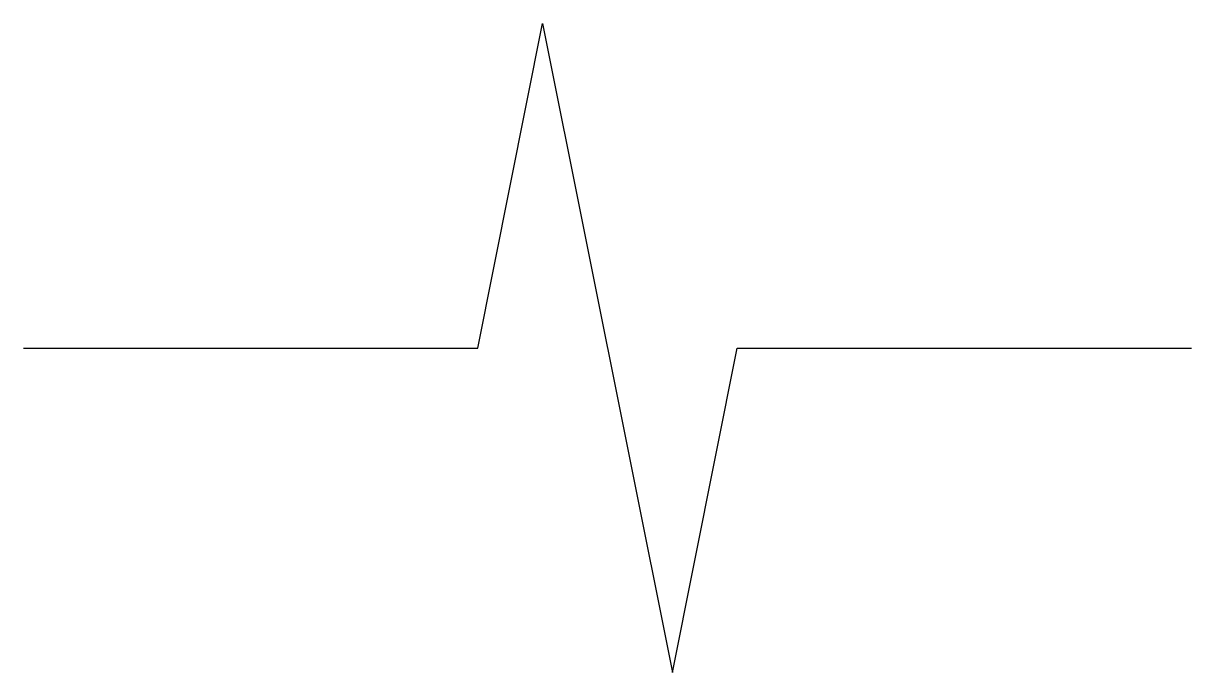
# Model space of a CAD drawing. Extents: x -2 to 7, y -2.5 to 2.5.
import ezdxf

# ---------------------------------------------------------------- set-up
doc = ezdxf.new("R2010")
doc.units = 0
doc.header["$LTSCALE"] = 0.375

msp = doc.modelspace()

# ---------------------------------------------------------------- linework, layer by layer
msp.add_lwpolyline([(-2, 0), (1.5, 0), (2, 2.5), (3, -2.5), (3.5, 0), (7, 0)])

doc.saveas('drawing.dxf')
